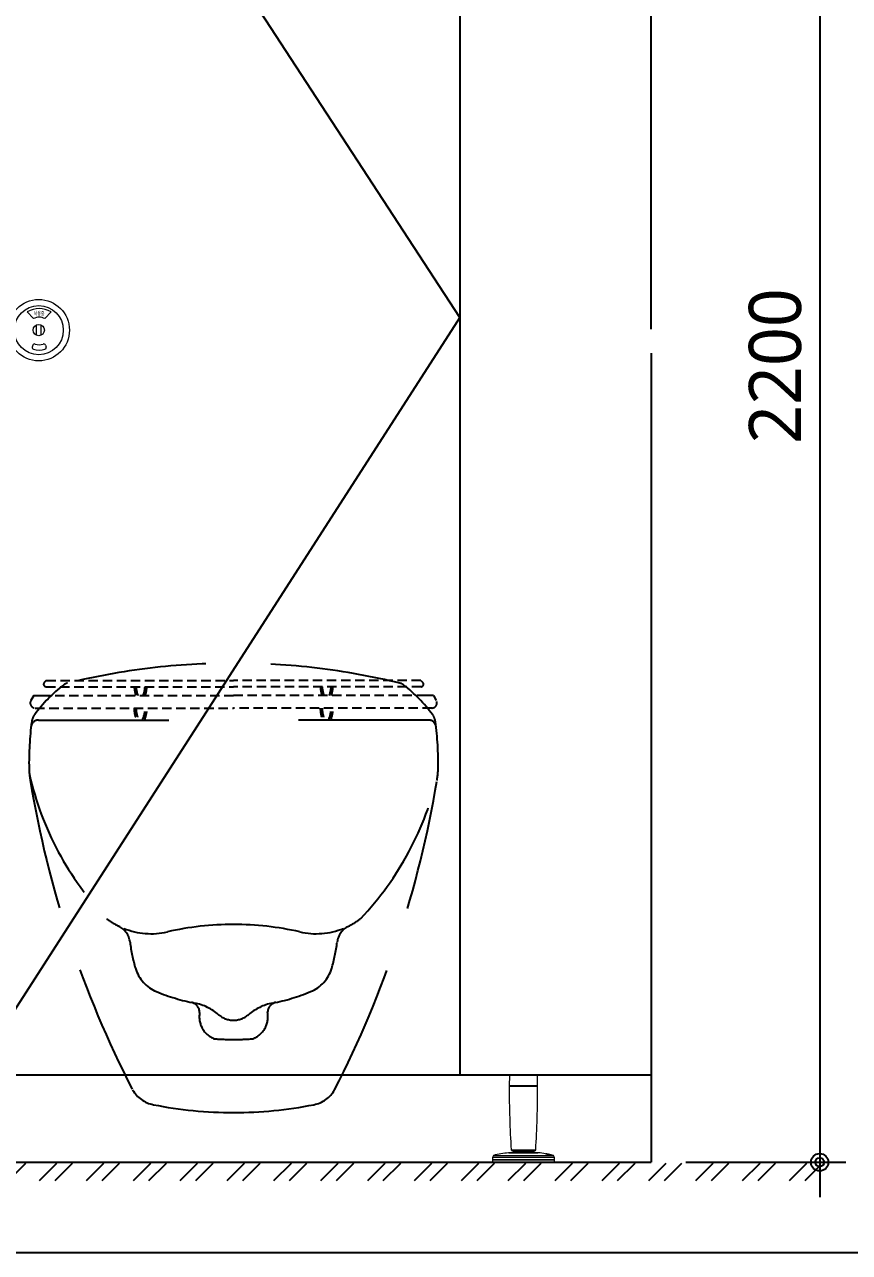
# Model space of a CAD drawing. Extents: x -256 to 8104, y -176 to 5714.
# Drawn here: x 3860 to 4334, y 4124 to 4830 of the extents above; entities that cross this region are included whole.
import ezdxf
from ezdxf.enums import TextEntityAlignment as Align

# ---------------------------------------------------------------- set-up
doc = ezdxf.new("R2010")
doc.units = 0
doc.header["$LTSCALE"] = 30
doc.linetypes.add('HIDDEN', pattern=[0.375, 0.25, -0.125])
doc.layers.get('0').update_dxf_attribs({"linetype": 'CONTINUOUS'})
doc.layers.get('DEFPOINTS').update_dxf_attribs({"linetype": 'CONTINUOUS'})
for name, color, linetype in [('DIM', 7, 'CONTINUOUS'), ('FIN', 5, 'CONTINUOUS'), ('HAT', 8, 'CONTINUOUS'), ('HID', 9, 'HIDDEN'), ('잠금쇠(회전형)', 4, 'CONTINUOUS'), ('치수', 1, 'CONTINUOUS'), ('판넬', 2, 'CONTINUOUS')]:
    doc.layers.add(name, color=color, linetype=linetype)
doc.styles.add('HDW', font='gulim.ttc')
doc.styles.add('돋움', font='malgun.ttf')
doc.dimstyles.new('10', dxfattribs={"dimscale": 10, "dimtxt": 3, "dimasz": 1, "dimexe": 1.5, "dimexo": 2, "dimgap": 1, "dimtad": 1, "dimdec": 0, "dimlunit": 6, "dimtxsty": '돋움', "dimblk": 'DIMDOT', "dimcen": -1, "dimdle": 1.5, "dimclrt": 3, "dimazin": 3, "dimtfac": 1, "dimtdec": 0, "dimtix": 1, "dimtmove": 2, "dimatfit": 3, "dimldrblk": 'DIMDOT', "dimarcsym": 0})

# ---------------------------------------------------------------- blocks, each defined once
blk = doc.blocks.new('DIMDOT')
at = {"linetype": 'Continuous'}
blk.add_line((-2, 0), (2, 0), dxfattribs=at)
for radius in [0.5, 0.25]:
    blk.add_circle((0, 0), radius, dxfattribs=at)
blk = doc.blocks.new('*D938')
at = {"layer": 'DEFPOINTS', "color": 0}
for p in [(152541.7140632317, -1733.270973585168), (152541.7140632317, -2648.270973585168), (152638.6138677372, -2648.270973585168)]:
    blk.add_point(p, dxfattribs=at)
at = {"layer": 'DIM', "color": 0, "lineweight": -2, "ltscale": 10}
for p, q in [((152561.7140632317, -1733.270973585168), (152653.6138677372, -1733.270973585168)), ((152638.6138677372, -1743.270973585168), (152638.6138677372, -2638.270973585168)), ((152561.7140632317, -2648.270973585168), (152653.6138677372, -2648.270973585168))]:
    blk.add_line(p, q, dxfattribs=at)
at = {"layer": 'DIM', "color": 0, "lineweight": -2, "xscale": 10, "yscale": 10, "zscale": 10}
for p, rotation in [((152638.6138677372, -1733.270973585168), 90), ((152638.6138677372, -2648.270973585168), 270)]:
    blk.add_blockref('DIMDOT', p, dxfattribs=dict(at, rotation=rotation))
at = {"layer": 'DIM', "color": 3, "insert": (152613.1145470851, -2190.770973585168), "char_height": 30, "attachment_point": 5, "rotation": 90, "style": '돋움'}
blk.add_mtext('2200', dxfattribs=at)
blk = doc.blocks.new('A$C460A2A32')
at = {"color": 0}
for p, q in [((12.78345275747051, 31.99994994999724), (11.19766631984749, 30.41416351238149)), ((12.78345275747051, 31.99994994999724), (162.2987752847148, 31.99994994999724)), ((311.8140978119591, 31.99994994999724), (162.2987752847148, 31.99994994999724)), ((311.8140978119591, 31.99994994999724), (313.3998842495894, 30.41416351238149)), ((2.783452757470513, 19.99994994999724), (0.4746729733487882, 15.99930428377411)), ((2.783452757470513, 19.99994994999724), (8.613020729058917, 19.99994994999724)), ((8.613020729058917, 19.99994994999724), (162.2987752847148, 19.99994994999724)), ((12.61187988221718, 26.99994994999724), (162.2987752847148, 26.99994994999724)), ((311.9856706872124, 26.99994994999724), (162.2987752847148, 26.99994994999724)), ((315.9845298403707, 19.99994994999724), (162.2987752847148, 19.99994994999724)), ((321.8140978119591, 19.99994994999724), (315.9845298403707, 19.99994994999724)), ((321.8140978119591, 19.99994994999724), (324.1228775960808, 15.99930428377411)), ((3.939147283836064, 9.999949949997244), (162.2987752847148, 9.999949949997244)), ((320.6584032855935, 9.999949949997244), (162.2987752847148, 9.999949949997244))]:
    blk.add_line(p, q, dxfattribs=at)
for centre, radius, start, end in [((12.61187988221718, 28.99994994999724), 2.000000000000258, 134.9999999997789, 270), ((311.9856706872124, 28.99994994999724), 2, 270, 45.00000000022109), ((108.8972957150363, 28.21190327202203), 25.99999999998997, 182.6717300659965, 198.411794466452), ((107.3647225538261, 28.21190327202203), 22.99999999999183, 183.0205210944535, 200.9186120409629), ((68.64688498293617, 28.21190327202203), 22.99999999999183, 339.0813879590372, 356.9794789055466), ((67.11431182173328, 28.21190327202203), 25.99999999998979, 341.5882055335479, 357.3282699340036), ((257.4832387477109, 28.21190327202203), 25.99999999999346, 182.6717300659965, 198.411794466452), ((255.9506655865007, 28.21190327202203), 22.99999999999358, 183.0205210944535, 200.9186120409629), ((217.2328280156034, 28.21190327202203), 22.99999999999524, 339.0813879590372, 356.9794789055466), ((215.7002548543933, 28.21190327202203), 25.99999999999349, 341.5882055335479, 357.3282699340036), ((3.939147283836064, 13.99994994999724), 3.999999999999031, 150.0106786587811, 270), ((108.8972957150436, 9.999949949997244), 26, 180, 202.6198649477598), ((107.3647225538334, 9.999949949997244), 22.99999999999591, 180, 205.7714617401734), ((68.6468849829289, 9.999949949997244), 23.00000000000053, 334.2285382598267, 0), ((67.11431182171873, 9.999949949997244), 26.00000000000042, 337.3801350522402, 0), ((257.4832387477109, 9.999949949997244), 26.00000000000091, 180, 202.6198649477598), ((255.9506655865007, 9.999949949997244), 22.99999999999795, 180, 205.7714617401734), ((217.2328280155962, 9.999949949997244), 23.00000000000053, 334.2285382598267, 0), ((215.700254854386, 9.999949949997244), 26.00000000000042, 337.3801350522402, 0), ((320.6584032855935, 13.99994994999724), 4, 270, 29.98932134121888)]:
    blk.add_arc(centre, radius, start, end, dxfattribs=at)
blk = doc.blocks.new('*D955')
at = {"layer": 'DEFPOINTS', "color": 0}
for p in [(152638.6138677372, -1508.499613105103), (152766.01896354, -1508.499613105103), (152641.1138677372, -2648.270973585168)]:
    blk.add_point(p, dxfattribs=at)
at = {"layer": 'DIM', "color": 0, "lineweight": -2, "ltscale": 10}
for p, q in [((152658.6138677372, -1508.499613105103), (152781.01896354, -1508.499613105103)), ((152766.01896354, -2638.270973585168), (152766.01896354, -1518.499613105103)), ((152661.1138677372, -2648.270973585168), (152781.01896354, -2648.270973585168))]:
    blk.add_line(p, q, dxfattribs=at)
at = {"layer": 'DIM', "color": 0, "lineweight": -2, "xscale": 10, "yscale": 10, "zscale": 10}
for p, rotation in [((152766.01896354, -1508.499613105103), 90), ((152766.01896354, -2648.270973585168), 270)]:
    blk.add_blockref('DIMDOT', p, dxfattribs=dict(at, rotation=rotation))
at = {"layer": 'DIM', "color": 3, "insert": (152738.7236355668, -2078.385293345134), "char_height": 30, "attachment_point": 5, "rotation": 90, "style": '돋움'}
blk.add_mtext('VAR.', dxfattribs=at)
blk = doc.blocks.new('AURA_35', base_point=(148321.4807597921, -6824.23637572874))
at = {"layer": 'HAT'}
h = blk.add_hatch(dxfattribs=at)
h.set_pattern_fill('ANSI32', color=256, scale=2, style=0)
h.set_pattern_definition([(45, (139705.6304908586, -6959.496346667662), (-13.47038418160373, 13.47038418160373), []), (45, (139714.6107508586, -6959.496346667662), (-13.47038418160373, 13.47038418160373), [])])
h.paths.add_polyline_path([(150944.9705087262, -2658.748838973063), (152638.6138677372, -2658.748838973063), (152638.6138677372, -2648.748838973063), (150944.9705087262, -2648.748838973063)])
for p, q in [((152541.7140632317, -2169.614180820616), (152541.7140632317, -1508.499613105102)), ((152541.7140632317, -2183.405440729665), (152541.7140632317, -2648.270973585168)), ((151041.7140632317, -2648.270973585168), (152541.7140632317, -2648.270973585168))]:
    blk.add_line(p, q)
at = {"color": 8}
blk.add_line((150840.2959556782, -2700.075111798613), (154188.1206789843, -2700.075111798613), dxfattribs=at)
at = {"layer": 'FIN', "color": 4, "linetype": 'Continuous', "lineweight": 15}
for p, q in [((152460.270846687, -2598.546999256014), (152460.270846687, -2598.546999256015)), ((152460.3442508138, -2598.270973585168), (152476.2855801197, -2598.270973585168)), ((152476.4893064619, -2604.107463351566), (152476.3541903129, -2598.529512544372)), ((152460.4299430649, -2604.403981358853), (152476.207831631, -2604.403981358853)), ((152451.0620129051, -2644.34451641979), (152450.5033978286, -2645.556814045511)), ((152450.5033978286, -2645.556814045511), (152450.5033978286, -2646.810687558992)), ((152461.2768457177, -2641.170520513889), (152461.8936288328, -2641.787303628948)), ((152474.7441458631, -2641.787303628948), (152461.8936288328, -2641.787303628948)), ((152462.7698004485, -2642.048079229666), (152462.181169027, -2642.725222220381)), ((152474.4566056688, -2642.725222220381), (152462.181169027, -2642.725222220381)), ((152462.7698004485, -2641.787303628948), (152462.7698004485, -2642.048079229666)), ((152462.7698004485, -2642.048079229666), (152473.8679742474, -2642.048079229666)), ((152473.8679742474, -2642.048079229666), (152473.8679742474, -2641.787303628948)), ((152474.4566056688, -2642.725222220381), (152473.8679742474, -2642.048079229666)), ((152474.7441458631, -2641.787303628948), (152475.3609289782, -2641.170520513889)), ((152486.1343768673, -2645.556814045511), (152485.5757617907, -2644.34451641979)), ((152486.1343768673, -2646.810687558992), (152486.1343768673, -2645.556814045511)), ((152450.5033978286, -2646.810687558992), (152450.5033978286, -2648.270973585168)), ((152450.5033978286, -2648.270973585168), (152486.1343768673, -2648.270973585168)), ((152486.1343768673, -2648.270973585168), (152486.1343768673, -2646.810687558992))]:
    blk.add_line(p, q, dxfattribs=at)
at = {"layer": 'FIN', "linetype": 'Continuous', "lineweight": 15}
for p, q in [((152476.4998704945, -2604.692765445089), (152460.1379042015, -2604.692765445089)), ((152460.1450515538, -2604.108058046928), (152476.4927231421, -2604.108058046928)), ((152486.1343768673, -2645.556814045511), (152450.5033978286, -2645.556814045511)), ((152451.0620129051, -2644.34451641979), (152485.5757617907, -2644.34451641979)), ((152476.8469577408, -2642.852495202454), (152459.7908169551, -2642.852495202454)), ((152460.0099582854, -2642.83444064177), (152476.6278164105, -2642.83444064177)), ((152461.2768457186, -2641.170520513889), (152475.3609289782, -2641.170520513889)), ((152486.1343768673, -2646.810687558992), (152450.5033978286, -2646.810687558992)), ((152450.5033978286, -2646.810687558992), (152486.1343768673, -2646.810687558992)), ((152451.9570630419, -2648.387796467258), (152451.9570630419, -2648.270973585168)), ((152451.9654003618, -2648.387796467258), (152451.9570630419, -2648.387796467258)), ((152451.9654003618, -2648.387796467258), (152451.9654003618, -2648.270973585168)), ((152453.201775864, -2648.387796467258), (152451.9654003618, -2648.387796467258)), ((152453.201775864, -2648.387796467258), (152453.201775864, -2648.270973585168)), ((152453.2118296909, -2648.387796467258), (152453.201775864, -2648.387796467258)), ((152453.2118296909, -2648.387796467258), (152453.2118296909, -2648.270973585168)), ((152470.3632877846, -2648.387796467258), (152470.3632877846, -2648.270973585168)), ((152470.9474021951, -2648.387796467258), (152470.3632877846, -2648.387796467258)), ((152470.9474021951, -2648.387796467258), (152470.9474021951, -2648.270973585168)), ((152471.7581830662, -2648.387796467258), (152471.7581830662, -2648.270973585168)), ((152471.7712612151, -2648.387796467258), (152471.7712612151, -2648.270973585168)), ((152471.7908784385, -2648.387796467258), (152471.7908784385, -2648.270973585168)), ((152471.8546344144, -2648.387796467258), (152471.8546344144, -2648.270973585168)), ((152472.1029148975, -2648.387796467258), (152471.8546344144, -2648.387796467258)), ((152472.1029148975, -2648.387796467258), (152472.1029148975, -2648.270973585168)), ((152472.1973227849, -2648.387796467258), (152472.1029148975, -2648.387796467258)), ((152472.1973227849, -2648.387796467258), (152472.1973227849, -2648.270973585168)), ((152472.2745656019, -2648.387796467258), (152472.1973227849, -2648.387796467258)), ((152472.2745656019, -2648.387796467258), (152472.2745656019, -2648.270973585168)), ((152472.3091000889, -2648.387796467258), (152472.2745656019, -2648.387796467258)), ((152472.3091000889, -2648.387796467258), (152472.3091000889, -2648.270973585168)), ((152472.327559936, -2648.387796467258), (152472.3091000889, -2648.387796467258)), ((152472.3381172318, -2648.387796467258), (152472.3381172318, -2648.270973585168)), ((152472.514672242, -2648.387796467258), (152472.514672242, -2648.270973585168)), ((152472.7339355822, -2648.387796467258), (152472.7339355822, -2648.270973585168)), ((152472.7380225038, -2648.387796467258), (152472.7380225038, -2648.270973585168)), ((152472.8175131276, -2648.387796467258), (152472.7444670567, -2648.387796467258)), ((152472.8175131276, -2648.387796467258), (152472.8175131276, -2648.270973585168)), ((152472.8567475743, -2648.387796467258), (152472.8175131276, -2648.387796467258)), ((152472.8567475743, -2648.387796467258), (152472.8567475743, -2648.270973585168)), ((152472.9415511961, -2648.387796467258), (152472.8567475743, -2648.387796467258)), ((152472.9415511961, -2648.387796467258), (152472.9415511961, -2648.270973585168)), ((152483.1981110363, -2648.387796467258), (152483.1981110363, -2648.270973585168)), ((152483.3994327909, -2648.387796467258), (152483.3994327909, -2648.270973585168)), ((152483.8415559624, -2648.387796467258), (152483.8415559624, -2648.270973585168)), ((152484.2836791338, -2648.387796467258), (152484.2836791338, -2648.270973585168)), ((152484.4850008885, -2648.387796467258), (152484.4850008885, -2648.270973585168))]:
    blk.add_line(p, q, dxfattribs=at)
at = {"layer": 'FIN', "color": 4, "linetype": 'Continuous', "lineweight": 15}
blk.add_lwpolyline([(152460.3442508138, -2598.270973585168, 0.1240365111786908), (152460.2709164978, -2598.541672189341, -0.0010964770682574), (152460.2704792936, -2598.563597345682), (152460.1477531077, -2604.108116860086)], format="xyb", dxfattribs=at)
at = {"layer": 'FIN', "color": 4, "linetype": 'Continuous', "lineweight": 15, "flags": 128}
blk.add_lwpolyline([(152476.3541903129, -2598.529512544372, 0.1181345338978041), (152476.2855801197, -2598.270973585168, 0.1181345338978041)], format="xyb", dxfattribs=at)
at = {"layer": 'FIN', "color": 4, "linetype": 'Continuous', "lineweight": 15}
for centre, radius, start, end in [((152460.4299430649, -2604.696038564087), 0.2920572052351236, 90, 179.3578661063686), ((153038.8287795561, -2604.977314016415), 578.6842214933279, 179.971822797994, 183.5858737357591), ((152460.4370831691, -2604.111924153617), 0.2920572052351446, 179.2415250781167, 270), ((151922.3758396778, -2605.753237365571), 554.1170555799023, 356.3353556062746, 0.1096530644606392), ((152476.2006915267, -2604.111924153617), 0.2920572052351236, 270, 0.7584749218832875), ((152476.207831631, -2604.696038564087), 0.292057205235124, 0.642133893631359, 90), ((152462.7698004485, -2686.559673191492), 43.80858078526924, 93.89912187631654, 105.5006155804033), ((152460.0244627193, -2643.00907365527), 0.1752343231410802, 94.74789814009716, 116.6788001111717), ((152462.7698004485, -2676.062869780671), 33.34284378699842, 91.01154683960904, 94.74789813599656), ((152473.8679742474, -2676.062869780671), 33.34284378699842, 85.25210186395336, 88.98845316034094), ((152476.6133119766, -2643.00907365527), 0.1752343231410802, 63.32119989946753, 85.25210186946003), ((152473.8679742474, -2686.559673191492), 43.80858078526924, 80.5831283541176, 86.10087812364532), ((152473.8679742474, -2686.559673191492), 43.80858078526923, 74.49938441955713, 78.12698254121608)]:
    blk.add_arc(centre, radius, start, end, dxfattribs=at)
for points, knots in [([(152481.0356659382, -2643.341446814016), (152481.0348565135, -2643.341309507179), (152481.0299712851, -2643.34048080094), (152481.0481548618, -2643.343562861927), (152481.0739988583, -2643.347957695403), (152481.0837337062, -2643.3496131296)], [0, 0, 0, 0, 0.1101518921963936, 0.6648143790659731, 1, 1, 1, 1]), ([(152481.0837336961, -2643.349613138463), (152481.1049822968, -2643.353232156733), (152481.1474706897, -2643.360468693021), (152481.2386130133, -2643.376082599769), (152481.337106887, -2643.393061284829), (152481.4245944729, -2643.408229993822), (152481.4683317341, -2643.415863219879), (152481.484596651, -2643.41870184728)], [0, 0, 0, 0, 0.2159726614481043, 0.4318557920874068, 0.6498983039243137, 0.869804947718593, 0.9999999999999999, 0.9999999999999999, 0.9999999999999999, 0.9999999999999999]), ([(152481.8300258476, -2643.495322416588), (152481.7616888438, -2643.48272050629), (152481.6449265252, -2643.461188566286), (152481.5280357793, -2643.440365803249), (152481.4795572013, -2643.431729893416)], [0, 0, 0, 0, 0.585265902714529, 1, 1, 1, 1]), ([(152481.4795572013, -2643.431729893416), (152481.4795572013, -2643.435908109032), (152481.4795572013, -2643.444332386882), (152481.4795572013, -2643.457454602365), (152481.4795572013, -2643.464068551315)], [0, 0, 0, 0, 0.4959731489804719, 1, 1, 1, 1]), ([(152481.4795572013, -2643.464068551315), (152481.5270000906, -2643.47260607784), (152481.6438912393, -2643.493641080077), (152481.7606539166, -2643.515378632197), (152481.8300258476, -2643.528293512192)], [0, 0, 0, 0, 0.4058723850268369, 1, 1, 1, 1]), ([(152483.2319004327, -2643.789241646871), (152482.985498966, -2643.736156073769), (152482.5193373751, -2643.635724629356), (152482.0508720222, -2643.546669869577), (152481.8300258476, -2643.504687249283)], [0, 0, 0, 0, 0.5285752227382234, 1, 1, 1, 1]), ([(152481.8300258476, -2643.528293512192), (152481.8300258476, -2643.525776412807), (152481.8300258476, -2643.52091058112), (152481.8300258476, -2643.516635951726), (152481.8300258476, -2643.514572592205)], [0, 0, 0, 0, 0.5173009571340634, 1, 1, 1, 1]), ([(152481.8300258476, -2643.514572592205), (152482.0505245856, -2643.556602733857), (152482.5189906153, -2643.645898907437), (152482.9851526735, -2643.746545739972), (152483.2319004327, -2643.799819874905)], [0, 0, 0, 0, 0.4706824487844061, 1, 1, 1, 1]), ([(152483.2319004327, -2643.799819874905), (152483.2319004327, -2643.797832888606), (152483.2319004327, -2643.794082141583), (152483.2319004327, -2643.790789831196), (152483.2319004327, -2643.789241646871)], [0, 0, 0, 0, 0.5297574829664784, 1, 1, 1, 1])]:
    blk.add_open_spline(points, degree=3, knots=knots, dxfattribs=at)
for points in [[(152481.0844122257, -2643.349728854114), (152481.0467414092, -2643.343326755758)], [(152481.4795572013, -2643.426564020345), (152481.8503953069, -2643.495945157213)], [(152481.8300258476, -2643.485282271166), (152481.853844159, -2643.488309603648)]]:
    blk.add_open_spline(points, degree=1, dxfattribs=at)
at = {"layer": 'FIN', "linetype": 'Continuous', "lineweight": 15}
for points, knots in [([(152471.7908784385, -2648.387796467258), (152471.7840058431, -2648.387796467258), (152471.7716885763, -2648.387796467258), (152471.7713922167, -2648.387796467258), (152471.7712612151, -2648.387796467258)], [0, 0, 0, 0, 0.5579643174198415, 1, 1, 1, 1]), ([(152471.8546344144, -2648.387796467258), (152471.8414719981, -2648.387796467258), (152471.8180405309, -2648.387796467258), (152471.7991551334, -2648.387796467258), (152471.7908784385, -2648.387796467258)], [0, 0, 0, 0, 0.5617410244361568, 1, 1, 1, 1]), ([(152472.514672242, -2648.387796467258), (152472.4806006557, -2648.387796467258), (152472.419778903, -2648.387796467258), (152472.3630620236, -2648.387796467258), (152472.3381172318, -2648.387796467258)], [0, 0, 0, 0, 0.5601875118537901, 1, 1, 1, 1]), ([(152472.7339355822, -2648.387796467258), (152472.6926495028, -2648.387796467258), (152472.6189188144, -2648.387796467258), (152472.5465274792, -2648.387796467258), (152472.514672242, -2648.387796467258)], [0, 0, 0, 0, 0.5599578719942985, 1, 1, 1, 1]), ([(152483.3994327909, -2648.387796467258), (152483.3339891187, -2648.387796467258), (152483.216822803, -2648.387796467258), (152483.2038415591, -2648.387796467258), (152483.1981110363, -2648.387796467258)], [0, 0, 0, 0, 0.5585536411281651, 1, 1, 1, 1]), ([(152483.5681409118, -2648.387796467258), (152483.506185645, -2648.387796467258), (152483.3952562696, -2648.387796467258), (152483.3222834668, -2648.387796467258), (152483.2900667707, -2648.387796467258)], [0, 0, 0, 0, 0.558510912901248, 1, 1, 1, 1]), ([(152483.8415559624, -2648.387796467258), (152483.7520147665, -2648.387796467258), (152483.5920794708, -2648.387796467258), (152483.4583101634, -2648.387796467258), (152483.3994327909, -2648.387796467258)], [0, 0, 0, 0, 0.5598588826277925, 1, 1, 1, 1]), ([(152484.2836791338, -2648.387796467258), (152484.207380518, -2648.387796467258), (152484.0708836787, -2648.387796467258), (152483.9117413596, -2648.387796467258), (152483.8415559624, -2648.387796467258)], [0, 0, 0, 0, 0.5589771620554458, 1, 1, 1, 1]), ([(152484.4850008885, -2648.387796467258), (152484.4747940544, -2648.387796467258), (152484.4565380245, -2648.387796467258), (152484.3365726188, -2648.387796467258), (152484.2836791338, -2648.387796467258)], [0, 0, 0, 0, 0.5590938509998475, 1, 1, 1, 1])]:
    blk.add_open_spline(points, degree=3, knots=knots, dxfattribs=at)
blk.add_open_spline([(152471.8409755717, -2648.387796467258), (152471.8184651589, -2648.387796467258)], degree=1, dxfattribs=at)
at = {"layer": 'HID', "ltscale": 10}
for p in [(152189.4817117476, -2394.232684042652), (152413.946414675, -2394.232684042652)]:
    blk.add_line(p, (152301.7140632113, -2394.232684042652), dxfattribs=at)
for centre, radius, start, end in [((152301.7140632113, -2764.629601722827), 403.1420383052566, 76.29227641293862, 103.7077235870571), ((152259.3521488564, -2444.980079877463), 89.9999999999196, 128.0064780153221, 143.1012611236191), ((152207.6291013111, -2378.793024099096), 5.999999999993769, 103.9578524054434, 128.0064780151928), ((152395.7990251115, -2378.793024099096), 5.999999999993769, 51.9935219848072, 76.04214759455657), ((152344.0759775662, -2444.980079877463), 89.9999999999196, 36.89873887638087, 51.9935219846779), ((152194.5766210627, -2396.347467372685), 8.999999999991815, 143.1012611235974, 172.4917695720259), ((152408.8515053599, -2396.347467372685), 8.999999999991815, 7.508230427997061, 36.89873887640263), ((152364.1104843865, -2418.691799684579), 179.9999999998363, 172.491769571988, 181.0550012811896), ((152189.4817117476, -2398.432684042631), 4.199999999996181, 90, 173.3825569831858), ((152413.946414675, -2398.432684042631), 4.199999999996181, 6.617443016814215, 90), ((152239.3176420361, -2418.691799684579), 179.9999999998363, 358.9449987188103, 7.508230428011176), ((152226.1338780119, -2421.232684042629), 41.9999999999618, 181.0550012811895, 190.5892031356924), ((152356.9856126467, -2386.242905323649), 177.0408293981989, 192.8090046453298, 223.5419258172163), ((152246.4425137731, -2386.242905322594), 177.0408294011361, 316.4580741834949, 347.1909953538769), ((152377.2942484107, -2421.232684042629), 41.9999999999618, 349.4107968643149, 358.9449987188106), ((152779.139661101, -2331.026859388463), 602.3041887134451, 189.3568141960884, 207.2382930939188), ((151824.2884653215, -2331.026859388463), 602.3041887134559, 332.7617069060809, 350.6431858039114), ((152254.3033579916, -2474.945514939187), 41.9999999999618, 232.359837777687, 243.5689401944634), ((152349.1247684309, -2474.945514939187), 41.9999999999618, 296.4310598054927, 307.6401622222648), ((152230.2668415155, -2523.300927001226), 11.99999999998909, 6.960946152284648, 63.5689401945519), ((152254.3033579916, -2474.945514939187), 41.9999999999618, 248.05650007014, 282.8609356509313), ((152301.7140632113, -2682.602022254782), 170.9999999998445, 90, 102.8609356509264), ((152301.7140632113, -2682.602022254782), 170.9999999998445, 77.13906434908357, 90), ((152349.1247684309, -2474.945514939187), 41.9999999999618, 257.1390643490687, 291.94349992986), ((152373.161284907, -2523.300927001226), 11.99999999998909, 116.4310598054481, 173.0390538477153), ((152332.5705582794, -2510.810387509479), 91.06339816108148, 186.9609461522905, 196.5836170781014), ((152270.8575681431, -2510.810387509479), 91.06339816108148, 343.4163829218986, 353.0390538477095), ((152265.4215015442, -2530.807485835125), 20.9999999999809, 196.5836170780922, 247.6201100390987), ((152338.0066248783, -2530.807485835125), 20.9999999999809, 292.3798899609869, 343.4163829219078), ((152301.7140632113, -2442.667336603874), 116.3196513781483, 247.6201100390669, 258.9227568637058), ((152301.7140632113, -2442.667336603874), 116.3196513781483, 281.0772431362942, 292.3798899609176), ((152276.2140632113, -2562.299469048587), 5.999999999994543, 0, 77.96728393756962), ((152273.601346782, -2586.260914295854), 29.99999999997272, 49.46208417960229, 78.92275686370178), ((152329.8267796405, -2586.260914295854), 29.99999999997272, 101.0772431362982, 130.5379158203295), ((152327.2140632112, -2562.299469048587), 5.999999999994543, 102.0327160624304, 180), ((152295.5946449881, -2564.696255591957), 13.59354826462747, 169.8446363080707, 248.5821400552057), ((152301.7140632113, -2553.389225755122), 13.25358635479113, 229.462084179654, 270), ((152301.7140632113, -2553.389225755122), 13.25358635479113, 270, 310.537915820346), ((152307.8334814343, -2564.696255591957), 13.59354826462747, 291.4178599449253, 10.15536369192929), ((152301.7140632113, -2406.710621171591), 170.9999999998445, 266.2837796091287, 270), ((152301.7140632113, -2406.710621171591), 170.9999999998445, 270, 273.7162203908712), ((152259.1139567733, -2597.527359186576), 17.99999999998363, 210.6248500145928, 258.7832549055899), ((152344.3141696493, -2597.527359186576), 17.99999999998363, 281.2167450944101, 329.3751499855167), ((152301.7140632113, -2382.710621171613), 236.9999999997844, 258.7832549055969, 270), ((152301.7140632113, -2382.710621171613), 236.9999999997844, 270, 281.216745094403)]:
    blk.add_arc(centre, radius, start, end, dxfattribs=at)
at = {"layer": '잠금쇠(회전형)', "linetype": 'Continuous', "lineweight": 15}
for p, q in [((152183.1456844444, -2159.556270997101), (152186.7594712593, -2163.537227400546)), ((152196.7988826893, -2159.556270997107), (152193.1850958744, -2163.537227400546)), ((152188.3226258191, -2167.249381289365), (152188.3226258191, -2173.021979127501)), ((152190.9932238053, -2167.311464732553), (152190.9932238053, -2173.084062570685)), ((152186.3834802018, -2178.758599536178), (152185.98798033, -2179.897978127426)), ((152193.561086932, -2178.758599536178), (152193.9565868038, -2179.897978127426))]:
    blk.add_line(p, q, dxfattribs=at)
for radius in [17.63999999999999, 14.09083329606219, 3.212812307569565]:
    blk.add_circle((152189.7200597623, -2170.157901242143), radius, dxfattribs=at)
for centre, radius, start, end in [((152189.9722835669, -2171.896032399013), 14.10220433246374, 61.04776711778712, 118.9522328822129), ((152189.9722835669, -2169.546625716207), 6.814325428090957, 61.86964623614632, 118.1303537638537), ((152186.9137901504, -2180.219344237072), 0.98, 160.8571444237893, 255.4685271521947), ((152187.3092900222, -2179.079965645824), 0.98, 72.23318590326275, 160.8571444237893), ((152189.9722835669, -2170.769176768077), 7.747012454991199, 252.2331859029726, 287.7668140968019), ((152192.6352771116, -2179.079965645824), 0.98, 19.14285557621071, 107.7668140967373), ((152193.0307769833, -2180.219344237072), 0.98, 284.5314728478053, 19.14285557621071), ((152189.9722835669, -2168.419770085271), 13.16951730556349, 255.4685271519374, 284.5314728479321)]:
    blk.add_arc(centre, radius, start, end, dxfattribs=at)
at = {"layer": '치수'}
for q in [(152151.7140632317, -1733.270973585168), (152151.7140632317, -2598.270973585168)]:
    blk.add_line((152431.7140632317, -2162.913551211677), q, dxfattribs=at)
at = {"layer": '판넬'}
for p, q in [((152431.7140632317, -1745.674058686098), (152431.7140632315, -2555.153043736326)), ((152431.7140632315, -2555.153043736326), (152431.7140632315, -2598.270973585168)), ((152431.7140632315, -2598.270973585168), (152151.7140632317, -2598.270973585168))]:
    blk.add_line(p, q, dxfattribs=at)
at = {"layer": '판넬', "color": 3}
blk.add_line((152541.7140632317, -2598.270973585168), (152431.7140632315, -2598.270973585168), dxfattribs=at)
at = {"layer": 'HID', "ltscale": 10, "xscale": 0.7200000000011642, "yscale": 0.7200000000011642, "zscale": 0.7200000000011642}
blk.add_blockref('A$C460A2A32', (152184.8589450064, -2394.47264800675), dxfattribs=at)
at = {"layer": '잠금쇠(회전형)', "linetype": 'Continuous', "lineweight": 15, "style": 'HDW', "width": 0.6592777320934013}
blk.add_text('사용중', height=2.296589337607321, dxfattribs=at).set_placement((152186.8344517059, -2161.634315274042), (152193.0279072655, -2161.634315274042), align=Align.FIT)
at = {"layer": 'DIM', "ltscale": 10}
dim = blk.add_linear_dim(base=(152766.01896354, -1508.499613105103), p1=(152641.1138677372, -2648.270973585168), p2=(152638.6138677372, -1508.499613105103), angle=90, text='VAR.', dimstyle='10', dxfattribs=at)
dim.commit()
dim.dimension.update_dxf_attribs({"geometry": '*D955', "text_midpoint": (152738.7236355668, -2078.385293345134), "dimtype": 160})
dim = blk.add_linear_dim(base=(152638.6138677372, -2648.270973585168), p1=(152541.7140632317, -1733.270973585168), p2=(152541.7140632317, -2648.270973585168), angle=90, text='2200', dimstyle='10', override={"dimtxt": 3, "dimtxsty": '돋움'}, dxfattribs=at)
dim.commit()
dim.dimension.update_dxf_attribs({"geometry": '*D938', "text_midpoint": (152613.1145470851, -2190.770973585168)})

msp = doc.modelspace()

# ---------------------------------------------------------------- block references
msp.add_blockref('AURA_35', (0, 0))

doc.saveas('drawing.dxf')
